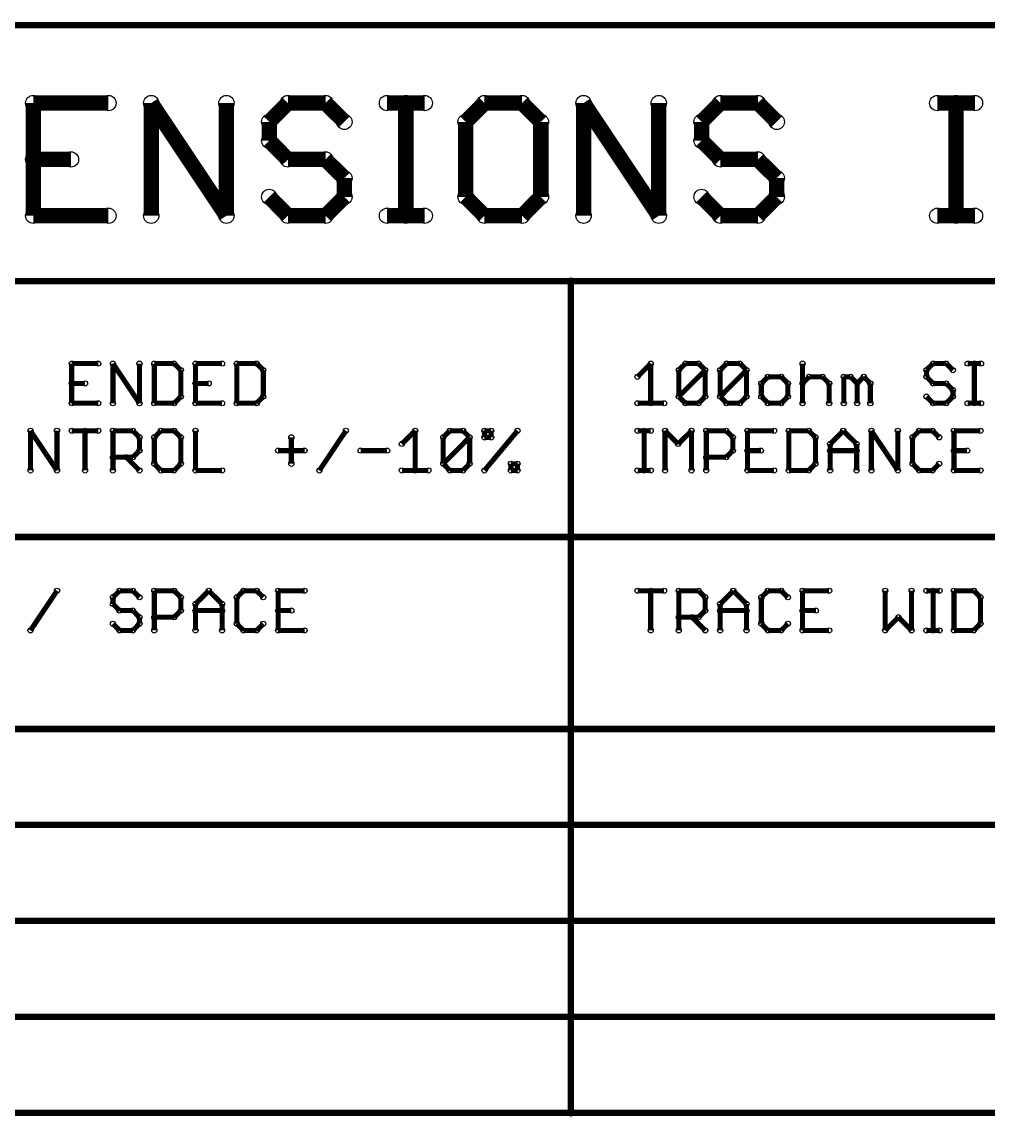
# Model space of a CAD drawing. Extents: x 0 to 126, y 0 to 22.
# Drawn here: x 93.38 to 112.54, y 0.58 to 22.3 of the extents above; entities that cross this region are included whole.
import ezdxf

# ---------------------------------------------------------------- set-up
doc = ezdxf.new("R2010")
doc.units = 0
doc.layers.get('0').update_dxf_attribs({"linetype": 'CONTINUOUS'})
doc.layers.add('SEEEDSTUDIOXIAONRF52840V1_1_GTO', color=10, linetype='CONTINUOUS')

# ---------------------------------------------------------------- blocks, each defined once
blk = doc.blocks.new('ROUND_17')
blk.add_circle((0, 0), 0.152)
blk = doc.blocks.new('ROUND_13')
blk.add_circle((0, 0), 0.0508)
blk = doc.blocks.new('ROUND_3')
blk.add_circle((0, 0), 0.0635)

msp = doc.modelspace()

# ---------------------------------------------------------------- linework, layer by layer
at = {"layer": 'SEEEDSTUDIOXIAONRF52840V1_1_GTO'}
for points, const_width in [([(125.857, 22.2377), (31.877, 22.2377)], 0.127), ([(95.09506, 20.69084), (93.60408, 20.69084)], 0.3048), ([(93.60408, 20.69084), (93.60408, 18.4531)], 0.3048), ([(95.94342, 18.4531), (95.94342, 20.69084)], 0.3048), ([(95.94342, 20.69084), (97.4344, 18.4531)], 0.3048), ([(97.4344, 18.4531), (97.4344, 20.69084)], 0.3048), ([(98.6536, 20.69084), (98.28276, 20.31746)], 0.3048), ([(99.40036, 20.69084), (98.6536, 20.69084)], 0.3048), ([(99.77374, 20.31746), (99.40036, 20.69084)], 0.3048), ([(100.61956, 20.69084), (101.36632, 20.69084)], 0.3048), ([(100.99294, 18.4531), (100.99294, 20.69084)], 0.3048), ([(102.5525, 20.69084), (102.17912, 20.31746)], 0.3048), ([(103.29926, 20.69084), (102.5525, 20.69084)], 0.3048), ([(103.6701, 20.31746), (103.29926, 20.69084)], 0.3048), ([(104.51846, 18.4531), (104.51846, 20.69084)], 0.3048), ([(104.51846, 20.69084), (106.00944, 18.4531)], 0.3048), ([(106.00944, 18.4531), (106.00944, 20.69084)], 0.3048), ([(106.8578, 20.31746), (107.23118, 20.69084)], 0.3048), ([(107.23118, 20.69084), (107.9754, 20.69084)], 0.3048), ([(107.9754, 20.69084), (108.34878, 20.31746)], 0.3048), ([(111.53394, 20.69084), (112.2807, 20.69084)], 0.3048), ([(111.90732, 18.4531), (111.90732, 20.69084)], 0.3048), ([(98.28276, 20.31746), (98.28276, 19.94408)], 0.3048), ([(102.17912, 20.31746), (102.17912, 18.82648)], 0.3048), ([(103.6701, 18.82648), (103.6701, 20.31746)], 0.3048), ([(106.8578, 20.31746), (106.8578, 19.94408)], 0.3048), ([(98.28276, 19.94408), (98.6536, 19.5707)], 0.3048), ([(106.8578, 19.94408), (107.23118, 19.5707)], 0.3048), ([(93.60408, 19.5707), (94.35084, 19.5707)], 0.3048), ([(98.6536, 19.5707), (99.40036, 19.5707)], 0.3048), ([(99.40036, 19.5707), (99.77374, 19.19986)], 0.3048), ([(107.23118, 19.5707), (107.9754, 19.5707)], 0.3048), ([(107.9754, 19.5707), (108.34878, 19.19986)], 0.3048), ([(99.77374, 19.19986), (99.77374, 18.82648)], 0.3048), ([(108.34878, 19.19986), (108.34878, 18.82648)], 0.3048), ([(98.6536, 18.4531), (98.28276, 18.82648)], 0.3048), ([(99.77374, 18.82648), (99.40036, 18.4531)], 0.3048), ([(102.17912, 18.82648), (102.5525, 18.4531)], 0.3048), ([(103.29926, 18.4531), (103.6701, 18.82648)], 0.3048), ([(107.23118, 18.4531), (106.8578, 18.82648)], 0.3048), ([(108.34878, 18.82648), (107.9754, 18.4531)], 0.3048), ([(93.60408, 18.4531), (95.09506, 18.4531)], 0.3048), ([(99.40036, 18.4531), (98.6536, 18.4531)], 0.3048), ([(100.61956, 18.4531), (101.36632, 18.4531)], 0.3048), ([(102.5525, 18.4531), (103.29926, 18.4531)], 0.3048), ([(107.9754, 18.4531), (107.23118, 18.4531)], 0.3048), ([(111.53394, 18.4531), (112.2807, 18.4531)], 0.3048), ([(82.042, 17.1577), (104.267, 17.1577)], 0.127), ([(104.267, 0.6477), (104.267, 17.1577)], 0.127), ([(104.267, 17.1577), (125.857, 17.1577)], 0.127), ([(94.89186, 15.5194), (94.36608, 15.5194)], 0.1016), ([(94.36608, 15.5194), (94.36608, 14.732)], 0.1016), ([(95.18396, 14.732), (95.18396, 15.5194)], 0.1016), ([(95.18396, 15.5194), (95.70974, 14.732)], 0.1016), ([(95.70974, 14.732), (95.70974, 15.5194)], 0.1016), ([(96.00438, 15.5194), (96.39808, 15.5194)], 0.1016), ([(96.00438, 14.732), (96.00438, 15.5194)], 0.1016), ([(96.39808, 15.5194), (96.53016, 15.38986)], 0.1016), ([(96.53016, 15.38986), (96.53016, 14.86408)], 0.1016), ([(96.82226, 15.5194), (96.82226, 14.732)], 0.1016), ([(96.82226, 15.5194), (97.34804, 15.5194)], 0.1016), ([(98.03384, 15.5194), (97.64014, 15.5194)], 0.1016), ([(97.64014, 15.5194), (97.64014, 14.732)], 0.1016), ([(98.16592, 15.38986), (98.03384, 15.5194)], 0.1016), ([(98.16592, 14.86408), (98.16592, 15.38986)], 0.1016), ([(105.84942, 15.5194), (105.5878, 15.25778)], 0.1016), ([(105.84942, 14.732), (105.84942, 15.5194)], 0.1016), ([(106.53776, 15.5194), (106.40568, 15.38986)], 0.1016), ([(106.93146, 15.38986), (106.40568, 14.86408)], 0.1016), ([(106.40568, 15.38986), (106.40568, 14.86408)], 0.1016), ([(106.79938, 15.5194), (106.53776, 15.5194)], 0.1016), ([(106.93146, 15.38986), (106.79938, 15.5194)], 0.1016), ([(106.93146, 14.86408), (106.93146, 15.38986)], 0.1016), ([(107.2261, 15.38986), (107.35564, 15.5194)], 0.1016), ([(107.2261, 14.86408), (107.74934, 15.38986)], 0.1016), ([(107.2261, 14.86408), (107.2261, 15.38986)], 0.1016), ([(107.35564, 15.5194), (107.6198, 15.5194)], 0.1016), ([(107.6198, 15.5194), (107.74934, 15.38986)], 0.1016), ([(107.74934, 15.38986), (107.74934, 14.86408)], 0.1016), ([(108.86186, 15.5194), (108.86186, 14.732)], 0.1016), ([(111.31804, 15.38986), (111.45012, 15.5194)], 0.1016), ([(111.31804, 15.25778), (111.31804, 15.38986)], 0.1016), ([(111.45012, 15.5194), (111.71174, 15.5194)], 0.1016), ([(111.71174, 15.5194), (111.84382, 15.38986)], 0.1016), ([(112.40008, 15.5194), (112.13592, 15.5194)], 0.1016), ([(112.268, 15.5194), (112.268, 14.732)], 0.1016), ([(108.17606, 15.25778), (108.04398, 15.1257)], 0.1016), ([(108.43768, 15.25778), (108.17606, 15.25778)], 0.1016), ([(108.56976, 15.1257), (108.43768, 15.25778)], 0.1016), ([(108.99394, 15.25778), (108.86186, 15.1257)], 0.1016), ([(109.25556, 15.25778), (108.99394, 15.25778)], 0.1016), ([(109.38764, 15.1257), (109.25556, 15.25778)], 0.1016), ([(109.81182, 15.25778), (109.67974, 15.25778)], 0.1016), ([(109.67974, 15.25778), (109.67974, 14.732)], 0.1016), ([(109.9439, 15.1257), (109.81182, 15.25778)], 0.1016), ([(109.9439, 15.1257), (110.07598, 15.25778)], 0.1016), ([(110.07598, 15.25778), (110.20552, 15.1257)], 0.1016), ([(111.45012, 15.1257), (111.31804, 15.25778)], 0.1016), ([(94.36608, 15.1257), (94.63024, 15.1257)], 0.1016), ([(97.08388, 15.1257), (96.82226, 15.1257)], 0.1016), ([(108.04398, 15.1257), (108.04398, 14.86408)], 0.1016), ([(108.56976, 14.86408), (108.56976, 15.1257)], 0.1016), ([(109.38764, 14.732), (109.38764, 15.1257)], 0.1016), ([(109.9439, 14.732), (109.9439, 15.1257)], 0.1016), ([(110.20552, 15.1257), (110.20552, 14.732)], 0.1016), ([(111.71174, 15.1257), (111.45012, 15.1257)], 0.1016), ([(111.84382, 14.99362), (111.71174, 15.1257)], 0.1016), ([(111.84382, 14.86408), (111.84382, 14.99362)], 0.1016), ([(94.36608, 14.732), (94.89186, 14.732)], 0.1016), ([(96.39808, 14.732), (96.00438, 14.732)], 0.1016), ([(96.53016, 14.86408), (96.39808, 14.732)], 0.1016), ([(96.82226, 14.732), (97.34804, 14.732)], 0.1016), ([(97.64014, 14.732), (98.03384, 14.732)], 0.1016), ([(98.03384, 14.732), (98.16592, 14.86408)], 0.1016), ([(106.11358, 14.732), (105.5878, 14.732)], 0.1016), ([(106.40568, 14.86408), (106.53776, 14.732)], 0.1016), ([(106.53776, 14.732), (106.79938, 14.732)], 0.1016), ([(106.79938, 14.732), (106.93146, 14.86408)], 0.1016), ([(107.35564, 14.732), (107.2261, 14.86408)], 0.1016), ([(107.6198, 14.732), (107.35564, 14.732)], 0.1016), ([(107.74934, 14.86408), (107.6198, 14.732)], 0.1016), ([(108.04398, 14.86408), (108.17606, 14.732)], 0.1016), ([(108.17606, 14.732), (108.43768, 14.732)], 0.1016), ([(108.43768, 14.732), (108.56976, 14.86408)], 0.1016), ([(111.31804, 14.86408), (111.45012, 14.732)], 0.1016), ([(111.45012, 14.732), (111.71174, 14.732)], 0.1016), ([(111.71174, 14.732), (111.84382, 14.86408)], 0.1016), ([(112.13592, 14.732), (112.40008, 14.732)], 0.1016), ([(93.5482, 14.1859), (94.07398, 13.3985)], 0.1016), ([(93.5482, 13.3985), (93.5482, 14.1859)], 0.1016), ([(94.07398, 13.3985), (94.07398, 14.1859)], 0.1016), ([(94.89186, 14.1859), (94.36608, 14.1859)], 0.1016), ([(94.63024, 14.1859), (94.63024, 13.3985)], 0.1016), ([(95.18396, 13.3985), (95.18396, 14.1859)], 0.1016), ([(95.18396, 14.1859), (95.5802, 14.1859)], 0.1016), ([(95.5802, 14.1859), (95.70974, 14.05636)], 0.1016), ([(96.13392, 14.1859), (96.00438, 14.05636)], 0.1016), ([(96.39808, 14.1859), (96.13392, 14.1859)], 0.1016), ([(96.53016, 14.05636), (96.39808, 14.1859)], 0.1016), ([(96.82226, 13.3985), (96.82226, 14.1859)], 0.1016), ([(99.80422, 14.1859), (99.27844, 13.3985)], 0.1016), ([(100.9142, 13.92428), (101.17836, 14.1859)], 0.1016), ([(101.17836, 14.1859), (101.17836, 13.3985)], 0.1016), ([(101.73462, 14.05636), (101.86416, 14.1859)], 0.1016), ([(101.86416, 14.1859), (102.12832, 14.1859)], 0.1016), ([(102.12832, 14.1859), (102.25786, 14.05636)], 0.1016), ([(103.20782, 14.1859), (102.5525, 13.3985)], 0.1016), ([(102.5525, 14.05636), (102.5525, 14.1859)], 0.1016), ([(102.5525, 14.1859), (102.68458, 14.1859)], 0.1016), ([(102.68458, 14.1859), (102.68458, 14.05636)], 0.1016), ([(105.5878, 14.1859), (105.84942, 14.1859)], 0.1016), ([(105.71988, 14.1859), (105.71988, 13.3985)], 0.1016), ([(106.1339, 13.3985), (106.1339, 14.1859)], 0.1016), ([(106.1339, 14.1859), (106.39552, 13.92428)], 0.1016), ([(106.39552, 13.92428), (106.65968, 14.1859)], 0.1016), ([(106.65968, 14.1859), (106.65968, 13.3985)], 0.1016), ([(106.95178, 13.3985), (106.95178, 14.1859)], 0.1016), ([(106.95178, 14.1859), (107.34548, 14.1859)], 0.1016), ([(107.34548, 14.1859), (107.47756, 14.05636)], 0.1016), ([(107.76966, 14.1859), (107.76966, 13.3985)], 0.1016), ([(108.29544, 14.1859), (107.76966, 14.1859)], 0.1016), ([(108.98378, 14.1859), (108.59008, 14.1859)], 0.1016), ([(108.59008, 14.1859), (108.59008, 13.3985)], 0.1016), ([(109.11586, 14.05636), (108.98378, 14.1859)], 0.1016), ([(109.40796, 13.92428), (109.66958, 14.1859)], 0.1016), ([(109.66958, 14.1859), (109.93374, 13.92428)], 0.1016), ([(110.22584, 13.3985), (110.22584, 14.1859)], 0.1016), ([(110.22584, 14.1859), (110.75162, 13.3985)], 0.1016), ([(110.75162, 13.3985), (110.75162, 14.1859)], 0.1016), ([(111.1758, 14.1859), (111.04372, 14.05636)], 0.1016), ([(111.43996, 14.1859), (111.1758, 14.1859)], 0.1016), ([(111.5695, 14.05636), (111.43996, 14.1859)], 0.1016), ([(111.86414, 13.3985), (111.86414, 14.1859)], 0.1016), ([(111.86414, 14.1859), (112.38992, 14.1859)], 0.1016), ([(95.70974, 14.05636), (95.70974, 13.7922)], 0.1016), ([(96.00438, 14.05636), (96.00438, 13.53058)], 0.1016), ([(96.53016, 13.53058), (96.53016, 14.05636)], 0.1016), ([(98.72218, 13.53058), (98.72218, 14.05636)], 0.1016), ([(101.73462, 13.53058), (102.25786, 14.05636)], 0.1016), ([(101.73462, 13.53058), (101.73462, 14.05636)], 0.1016), ([(102.25786, 14.05636), (102.25786, 13.53058)], 0.1016), ([(102.68458, 14.05636), (102.5525, 14.05636)], 0.1016), ([(107.47756, 14.05636), (107.47756, 13.7922)], 0.1016), ([(109.11586, 13.53058), (109.11586, 14.05636)], 0.1016), ([(109.40796, 13.3985), (109.40796, 13.92428)], 0.1016), ([(109.93374, 13.92428), (109.93374, 13.3985)], 0.1016), ([(111.04372, 14.05636), (111.04372, 13.53058)], 0.1016), ([(95.5802, 13.66012), (95.18396, 13.66012)], 0.1016), ([(95.44812, 13.66012), (95.70974, 13.3985)], 0.1016), ([(95.70974, 13.7922), (95.5802, 13.66012)], 0.1016), ([(98.46056, 13.7922), (98.9838, 13.7922)], 0.1016), ([(100.09632, 13.7922), (100.6221, 13.7922)], 0.1016), ([(107.34548, 13.66012), (106.95178, 13.66012)], 0.1016), ([(107.47756, 13.7922), (107.34548, 13.66012)], 0.1016), ([(107.76966, 13.7922), (108.03382, 13.7922)], 0.1016), ([(109.93374, 13.7922), (109.40796, 13.7922)], 0.1016), ([(112.12576, 13.7922), (111.86414, 13.7922)], 0.1016), ([(96.00438, 13.53058), (96.13392, 13.3985)], 0.1016), ([(96.39808, 13.3985), (96.53016, 13.53058)], 0.1016), ([(101.86416, 13.3985), (101.73462, 13.53058)], 0.1016), ([(102.25786, 13.53058), (102.12832, 13.3985)], 0.1016), ([(103.07828, 13.53058), (103.20782, 13.53058)], 0.1016), ([(103.07828, 13.3985), (103.07828, 13.53058)], 0.1016), ([(103.20782, 13.53058), (103.20782, 13.3985)], 0.1016), ([(108.98378, 13.3985), (109.11586, 13.53058)], 0.1016), ([(111.04372, 13.53058), (111.1758, 13.3985)], 0.1016), ([(111.43996, 13.3985), (111.5695, 13.53058)], 0.1016), ([(96.13392, 13.3985), (96.39808, 13.3985)], 0.1016), ([(97.34804, 13.3985), (96.82226, 13.3985)], 0.1016), ([(101.43998, 13.3985), (100.9142, 13.3985)], 0.1016), ([(102.12832, 13.3985), (101.86416, 13.3985)], 0.1016), ([(103.20782, 13.3985), (103.07828, 13.3985)], 0.1016), ([(105.84942, 13.3985), (105.5878, 13.3985)], 0.1016), ([(107.76966, 13.3985), (108.29544, 13.3985)], 0.1016), ([(108.59008, 13.3985), (108.98378, 13.3985)], 0.1016), ([(111.1758, 13.3985), (111.43996, 13.3985)], 0.1016), ([(111.86414, 13.3985), (112.38992, 13.3985)], 0.1016), ([(125.857, 12.0777), (46.482, 12.0777)], 0.127), ([(94.07398, 11.0109), (93.5482, 10.2235)], 0.1016), ([(95.31604, 11.0109), (95.18396, 10.88136)], 0.1016), ([(95.18396, 10.88136), (95.18396, 10.74928)], 0.1016), ([(95.5802, 11.0109), (95.31604, 11.0109)], 0.1016), ([(95.70974, 10.88136), (95.5802, 11.0109)], 0.1016), ([(96.39808, 11.0109), (96.00438, 11.0109)], 0.1016), ([(96.00438, 11.0109), (96.00438, 10.2235)], 0.1016), ([(96.53016, 10.88136), (96.39808, 11.0109)], 0.1016), ([(96.53016, 10.6172), (96.53016, 10.88136)], 0.1016), ([(96.82226, 10.74928), (97.08388, 11.0109)], 0.1016), ([(97.08388, 11.0109), (97.34804, 10.74928)], 0.1016), ([(97.77222, 11.0109), (97.64014, 10.88136)], 0.1016), ([(97.64014, 10.88136), (97.64014, 10.35558)], 0.1016), ([(98.03384, 11.0109), (97.77222, 11.0109)], 0.1016), ([(98.16592, 10.88136), (98.03384, 11.0109)], 0.1016), ([(98.46056, 10.2235), (98.46056, 11.0109)], 0.1016), ([(98.46056, 11.0109), (98.9838, 11.0109)], 0.1016), ([(105.5878, 11.0109), (106.11358, 11.0109)], 0.1016), ([(105.84942, 11.0109), (105.84942, 10.2235)], 0.1016), ([(106.40568, 10.2235), (106.40568, 11.0109)], 0.1016), ([(106.40568, 11.0109), (106.79938, 11.0109)], 0.1016), ([(106.79938, 11.0109), (106.93146, 10.88136)], 0.1016), ([(106.93146, 10.88136), (106.93146, 10.6172)], 0.1016), ([(107.2261, 10.74928), (107.48772, 11.0109)], 0.1016), ([(107.48772, 11.0109), (107.74934, 10.74928)], 0.1016), ([(108.17606, 11.0109), (108.04398, 10.88136)], 0.1016), ([(108.04398, 10.88136), (108.04398, 10.35558)], 0.1016), ([(108.43768, 11.0109), (108.17606, 11.0109)], 0.1016), ([(108.56976, 10.88136), (108.43768, 11.0109)], 0.1016), ([(108.86186, 10.2235), (108.86186, 11.0109)], 0.1016), ([(108.86186, 11.0109), (109.38764, 11.0109)], 0.1016), ([(110.50016, 11.0109), (110.50016, 10.2235)], 0.1016), ([(111.0234, 10.2235), (111.0234, 11.0109)], 0.1016), ([(111.31804, 11.0109), (111.57966, 11.0109)], 0.1016), ([(111.45012, 11.0109), (111.45012, 10.2235)], 0.1016), ([(112.25784, 11.0109), (111.86414, 11.0109)], 0.1016), ([(111.86414, 11.0109), (111.86414, 10.2235)], 0.1016), ([(112.38992, 10.88136), (112.25784, 11.0109)], 0.1016), ([(112.38992, 10.35558), (112.38992, 10.88136)], 0.1016), ([(95.18396, 10.74928), (95.31604, 10.6172)], 0.1016), ([(95.31604, 10.6172), (95.5802, 10.6172)], 0.1016), ([(95.5802, 10.6172), (95.70974, 10.48512)], 0.1016), ([(96.39808, 10.48512), (96.53016, 10.6172)], 0.1016), ([(96.82226, 10.2235), (96.82226, 10.74928)], 0.1016), ([(97.34804, 10.6172), (96.82226, 10.6172)], 0.1016), ([(97.34804, 10.74928), (97.34804, 10.2235)], 0.1016), ([(98.72218, 10.6172), (98.46056, 10.6172)], 0.1016), ([(106.93146, 10.6172), (106.79938, 10.48512)], 0.1016), ([(107.2261, 10.2235), (107.2261, 10.74928)], 0.1016), ([(107.74934, 10.6172), (107.2261, 10.6172)], 0.1016), ([(107.74934, 10.74928), (107.74934, 10.2235)], 0.1016), ([(109.12602, 10.6172), (108.86186, 10.6172)], 0.1016), ([(95.70974, 10.48512), (95.70974, 10.35558)], 0.1016), ([(96.00438, 10.48512), (96.39808, 10.48512)], 0.1016), ([(106.79938, 10.48512), (106.40568, 10.48512)], 0.1016), ([(106.66984, 10.48512), (106.93146, 10.2235)], 0.1016), ([(110.50016, 10.2235), (110.76178, 10.48512)], 0.1016), ([(110.76178, 10.48512), (111.0234, 10.2235)], 0.1016), ([(95.31604, 10.2235), (95.18396, 10.35558)], 0.1016), ([(95.5802, 10.2235), (95.31604, 10.2235)], 0.1016), ([(95.70974, 10.35558), (95.5802, 10.2235)], 0.1016), ([(97.64014, 10.35558), (97.77222, 10.2235)], 0.1016), ([(97.77222, 10.2235), (98.03384, 10.2235)], 0.1016), ([(98.03384, 10.2235), (98.16592, 10.35558)], 0.1016), ([(98.46056, 10.2235), (98.9838, 10.2235)], 0.1016), ([(108.04398, 10.35558), (108.17606, 10.2235)], 0.1016), ([(108.17606, 10.2235), (108.43768, 10.2235)], 0.1016), ([(108.43768, 10.2235), (108.56976, 10.35558)], 0.1016), ([(108.86186, 10.2235), (109.38764, 10.2235)], 0.1016), ([(111.57966, 10.2235), (111.31804, 10.2235)], 0.1016), ([(111.86414, 10.2235), (112.25784, 10.2235)], 0.1016), ([(112.25784, 10.2235), (112.38992, 10.35558)], 0.1016), ([(125.857, 8.2677), (31.877, 8.2677)], 0.127), ([(31.877, 6.3627), (125.857, 6.3627)], 0.127), ([(125.857, 4.4577), (31.877, 4.4577)], 0.127), ([(31.877, 2.5527), (125.857, 2.5527)], 0.127), ([(82.042, 0.6477), (104.267, 0.6477)], 0.127), ([(125.857, 0.6477), (104.267, 0.6477)], 0.127)]:
    msp.add_lwpolyline(points, dxfattribs=dict(at, const_width=const_width))

# ---------------------------------------------------------------- block references
for name, p in [('ROUND_17', (93.60408, 20.69084)), ('ROUND_17', (95.09506, 20.69084)), ('ROUND_17', (95.94342, 20.69084)), ('ROUND_17', (97.4344, 20.69084)), ('ROUND_17', (98.6536, 20.69084)), ('ROUND_17', (99.40036, 20.69084)), ('ROUND_17', (100.61956, 20.69084)), ('ROUND_17', (100.99294, 20.69084)), ('ROUND_17', (101.36632, 20.69084)), ('ROUND_17', (102.5525, 20.69084)), ('ROUND_17', (103.29926, 20.69084)), ('ROUND_17', (104.51846, 20.69084)), ('ROUND_17', (106.00944, 20.69084)), ('ROUND_17', (107.23118, 20.69084)), ('ROUND_17', (107.9754, 20.69084)), ('ROUND_17', (111.53394, 20.69084)), ('ROUND_17', (111.90732, 20.69084)), ('ROUND_17', (112.2807, 20.69084)), ('ROUND_17', (98.28276, 20.31746)), ('ROUND_17', (98.28276, 20.31746)), ('ROUND_17', (99.77374, 20.31746)), ('ROUND_17', (102.17912, 20.31746)), ('ROUND_17', (102.17912, 20.31746)), ('ROUND_17', (103.6701, 20.31746)), ('ROUND_17', (106.8578, 20.31746)), ('ROUND_17', (106.8578, 20.31746)), ('ROUND_17', (108.34878, 20.31746)), ('ROUND_17', (98.28276, 19.94408)), ('ROUND_17', (106.8578, 19.94408)), ('ROUND_17', (93.60408, 19.5707)), ('ROUND_17', (94.35084, 19.5707)), ('ROUND_17', (98.6536, 19.5707)), ('ROUND_17', (99.40036, 19.5707)), ('ROUND_17', (107.23118, 19.5707)), ('ROUND_17', (107.9754, 19.5707)), ('ROUND_17', (99.77374, 19.19986)), ('ROUND_17', (108.34878, 19.19986)), ('ROUND_17', (98.28276, 18.82648)), ('ROUND_17', (99.77374, 18.82648)), ('ROUND_17', (102.17912, 18.82648)), ('ROUND_17', (103.6701, 18.82648)), ('ROUND_17', (106.8578, 18.82648)), ('ROUND_17', (108.34878, 18.82648)), ('ROUND_17', (93.60408, 18.4531)), ('ROUND_17', (93.60408, 18.4531)), ('ROUND_17', (95.09506, 18.4531)), ('ROUND_17', (95.94342, 18.4531)), ('ROUND_17', (97.4344, 18.4531)), ('ROUND_17', (98.6536, 18.4531)), ('ROUND_17', (99.40036, 18.4531)), ('ROUND_17', (100.61956, 18.4531)), ('ROUND_17', (100.99294, 18.4531)), ('ROUND_17', (101.36632, 18.4531)), ('ROUND_17', (102.5525, 18.4531)), ('ROUND_17', (103.29926, 18.4531)), ('ROUND_17', (104.51846, 18.4531)), ('ROUND_17', (106.00944, 18.4531)), ('ROUND_17', (107.23118, 18.4531)), ('ROUND_17', (107.9754, 18.4531)), ('ROUND_17', (111.53394, 18.4531)), ('ROUND_17', (111.90732, 18.4531)), ('ROUND_17', (112.2807, 18.4531)), ('ROUND_3', (104.267, 17.1577)), ('ROUND_3', (104.267, 17.1577)), ('ROUND_13', (94.36608, 15.5194)), ('ROUND_13', (94.89186, 15.5194)), ('ROUND_13', (95.18396, 15.5194)), ('ROUND_13', (95.70974, 15.5194)), ('ROUND_13', (96.00438, 15.5194)), ('ROUND_13', (96.00438, 15.5194)), ('ROUND_13', (96.39808, 15.5194)), ('ROUND_13', (96.53016, 15.38986)), ('ROUND_13', (96.82226, 15.5194)), ('ROUND_13', (96.82226, 15.5194)), ('ROUND_13', (97.34804, 15.5194)), ('ROUND_13', (97.64014, 15.5194)), ('ROUND_13', (98.03384, 15.5194)), ('ROUND_13', (98.16592, 15.38986)), ('ROUND_13', (105.84942, 15.5194)), ('ROUND_13', (106.40568, 15.38986)), ('ROUND_13', (106.53776, 15.5194)), ('ROUND_13', (106.79938, 15.5194)), ('ROUND_13', (106.93146, 15.38986)), ('ROUND_13', (106.93146, 15.38986)), ('ROUND_13', (107.2261, 15.38986)), ('ROUND_13', (107.35564, 15.5194)), ('ROUND_13', (107.6198, 15.5194)), ('ROUND_13', (107.74934, 15.38986)), ('ROUND_13', (107.74934, 15.38986)), ('ROUND_13', (108.86186, 15.5194)), ('ROUND_13', (111.31804, 15.38986)), ('ROUND_13', (111.45012, 15.5194)), ('ROUND_13', (111.71174, 15.5194)), ('ROUND_13', (111.84382, 15.38986)), ('ROUND_13', (112.13592, 15.5194)), ('ROUND_13', (112.268, 15.5194)), ('ROUND_13', (112.40008, 15.5194)), ('ROUND_13', (105.5878, 15.25778)), ('ROUND_13', (108.17606, 15.25778)), ('ROUND_13', (108.43768, 15.25778)), ('ROUND_13', (108.99394, 15.25778)), ('ROUND_13', (109.25556, 15.25778)), ('ROUND_13', (109.67974, 15.25778)), ('ROUND_13', (109.81182, 15.25778)), ('ROUND_13', (110.07598, 15.25778)), ('ROUND_13', (111.31804, 15.25778)), ('ROUND_13', (94.36608, 15.1257)), ('ROUND_13', (94.63024, 15.1257)), ('ROUND_13', (96.82226, 15.1257)), ('ROUND_13', (97.08388, 15.1257)), ('ROUND_13', (108.04398, 15.1257)), ('ROUND_13', (108.56976, 15.1257)), ('ROUND_13', (108.56976, 15.1257)), ('ROUND_13', (108.86186, 15.1257)), ('ROUND_13', (109.38764, 15.1257)), ('ROUND_13', (109.9439, 15.1257)), ('ROUND_13', (109.9439, 15.1257)), ('ROUND_13', (110.20552, 15.1257)), ('ROUND_13', (110.20552, 15.1257)), ('ROUND_13', (111.45012, 15.1257)), ('ROUND_13', (111.71174, 15.1257)), ('ROUND_13', (111.84382, 14.99362)), ('ROUND_13', (94.36608, 14.732)), ('ROUND_13', (94.89186, 14.732)), ('ROUND_13', (95.18396, 14.732)), ('ROUND_13', (95.70974, 14.732)), ('ROUND_13', (96.00438, 14.732)), ('ROUND_13', (96.39808, 14.732)), ('ROUND_13', (96.53016, 14.86408)), ('ROUND_13', (96.82226, 14.732)), ('ROUND_13', (97.34804, 14.732)), ('ROUND_13', (97.64014, 14.732)), ('ROUND_13', (97.64014, 14.732)), ('ROUND_13', (98.03384, 14.732)), ('ROUND_13', (98.16592, 14.86408)), ('ROUND_13', (105.5878, 14.732)), ('ROUND_13', (105.84942, 14.732)), ('ROUND_13', (106.11358, 14.732)), ('ROUND_13', (106.40568, 14.86408)), ('ROUND_13', (106.40568, 14.86408)), ('ROUND_13', (106.53776, 14.732)), ('ROUND_13', (106.79938, 14.732)), ('ROUND_13', (106.93146, 14.86408)), ('ROUND_13', (107.2261, 14.86408)), ('ROUND_13', (107.2261, 14.86408)), ('ROUND_13', (107.35564, 14.732)), ('ROUND_13', (107.6198, 14.732)), ('ROUND_13', (107.74934, 14.86408)), ('ROUND_13', (107.74934, 14.86408)), ('ROUND_13', (108.04398, 14.86408)), ('ROUND_13', (108.17606, 14.732)), ('ROUND_13', (108.43768, 14.732)), ('ROUND_13', (108.56976, 14.86408)), ('ROUND_13', (108.86186, 14.732)), ('ROUND_13', (109.38764, 14.732)), ('ROUND_13', (109.67974, 14.732)), ('ROUND_13', (109.9439, 14.732)), ('ROUND_13', (110.20552, 14.732)), ('ROUND_13', (111.31804, 14.86408)), ('ROUND_13', (111.45012, 14.732)), ('ROUND_13', (111.71174, 14.732)), ('ROUND_13', (111.84382, 14.86408)), ('ROUND_13', (111.84382, 14.86408)), ('ROUND_13', (112.13592, 14.732)), ('ROUND_13', (112.268, 14.732)), ('ROUND_13', (112.40008, 14.732)), ('ROUND_13', (93.5482, 14.1859)), ('ROUND_13', (93.5482, 14.1859)), ('ROUND_13', (94.07398, 14.1859)), ('ROUND_13', (94.36608, 14.1859)), ('ROUND_13', (94.63024, 14.1859)), ('ROUND_13', (94.89186, 14.1859)), ('ROUND_13', (95.18396, 14.1859)), ('ROUND_13', (95.5802, 14.1859)), ('ROUND_13', (96.13392, 14.1859)), ('ROUND_13', (96.39808, 14.1859)), ('ROUND_13', (96.82226, 14.1859)), ('ROUND_13', (99.80422, 14.1859)), ('ROUND_13', (101.17836, 14.1859)), ('ROUND_13', (101.17836, 14.1859)), ('ROUND_13', (101.86416, 14.1859)), ('ROUND_13', (102.12832, 14.1859)), ('ROUND_13', (102.5525, 14.1859)), ('ROUND_13', (102.68458, 14.1859)), ('ROUND_13', (103.20782, 14.1859)), ('ROUND_13', (105.5878, 14.1859)), ('ROUND_13', (105.71988, 14.1859)), ('ROUND_13', (105.84942, 14.1859)), ('ROUND_13', (106.1339, 14.1859)), ('ROUND_13', (106.65968, 14.1859)), ('ROUND_13', (106.95178, 14.1859)), ('ROUND_13', (107.34548, 14.1859)), ('ROUND_13', (107.76966, 14.1859)), ('ROUND_13', (107.76966, 14.1859)), ('ROUND_13', (108.29544, 14.1859)), ('ROUND_13', (108.59008, 14.1859)), ('ROUND_13', (108.98378, 14.1859)), ('ROUND_13', (109.66958, 14.1859)), ('ROUND_13', (110.22584, 14.1859)), ('ROUND_13', (110.75162, 14.1859)), ('ROUND_13', (111.1758, 14.1859)), ('ROUND_13', (111.43996, 14.1859)), ('ROUND_13', (111.86414, 14.1859)), ('ROUND_13', (112.38992, 14.1859)), ('ROUND_13', (95.70974, 14.05636)), ('ROUND_13', (95.70974, 14.05636)), ('ROUND_13', (96.00438, 14.05636)), ('ROUND_13', (96.53016, 14.05636)), ('ROUND_13', (96.53016, 14.05636)), ('ROUND_13', (98.72218, 14.05636)), ('ROUND_13', (100.9142, 13.92428)), ('ROUND_13', (101.73462, 14.05636)), ('ROUND_13', (102.25786, 14.05636)), ('ROUND_13', (102.25786, 14.05636)), ('ROUND_13', (102.5525, 14.05636)), ('ROUND_13', (102.5525, 14.05636)), ('ROUND_13', (102.68458, 14.05636)), ('ROUND_13', (106.39552, 13.92428)), ('ROUND_13', (107.47756, 14.05636)), ('ROUND_13', (109.11586, 14.05636)), ('ROUND_13', (109.40796, 13.92428)), ('ROUND_13', (109.93374, 13.92428)), ('ROUND_13', (111.04372, 14.05636)), ('ROUND_13', (111.04372, 14.05636)), ('ROUND_13', (111.5695, 14.05636)), ('ROUND_13', (95.18396, 13.66012)), ('ROUND_13', (95.44812, 13.66012)), ('ROUND_13', (95.5802, 13.66012)), ('ROUND_13', (95.70974, 13.7922)), ('ROUND_13', (98.46056, 13.7922)), ('ROUND_13', (98.9838, 13.7922)), ('ROUND_13', (100.09632, 13.7922)), ('ROUND_13', (100.6221, 13.7922)), ('ROUND_13', (106.95178, 13.66012)), ('ROUND_13', (107.34548, 13.66012)), ('ROUND_13', (107.47756, 13.7922)), ('ROUND_13', (107.76966, 13.7922)), ('ROUND_13', (108.03382, 13.7922)), ('ROUND_13', (109.40796, 13.7922)), ('ROUND_13', (109.93374, 13.7922)), ('ROUND_13', (111.86414, 13.7922)), ('ROUND_13', (112.12576, 13.7922)), ('ROUND_13', (96.00438, 13.53058)), ('ROUND_13', (96.53016, 13.53058)), ('ROUND_13', (98.72218, 13.53058)), ('ROUND_13', (101.73462, 13.53058)), ('ROUND_13', (101.73462, 13.53058)), ('ROUND_13', (102.25786, 13.53058)), ('ROUND_13', (102.25786, 13.53058)), ('ROUND_13', (103.07828, 13.53058)), ('ROUND_13', (103.07828, 13.53058)), ('ROUND_13', (103.20782, 13.53058)), ('ROUND_13', (109.11586, 13.53058)), ('ROUND_13', (111.04372, 13.53058)), ('ROUND_13', (111.5695, 13.53058)), ('ROUND_13', (93.5482, 13.3985)), ('ROUND_13', (94.07398, 13.3985)), ('ROUND_13', (94.07398, 13.3985)), ('ROUND_13', (94.63024, 13.3985)), ('ROUND_13', (95.18396, 13.3985)), ('ROUND_13', (95.70974, 13.3985)), ('ROUND_13', (96.13392, 13.3985)), ('ROUND_13', (96.39808, 13.3985)), ('ROUND_13', (96.82226, 13.3985)), ('ROUND_13', (97.34804, 13.3985)), ('ROUND_13', (99.27844, 13.3985)), ('ROUND_13', (100.9142, 13.3985)), ('ROUND_13', (101.17836, 13.3985)), ('ROUND_13', (101.43998, 13.3985)), ('ROUND_13', (101.86416, 13.3985)), ('ROUND_13', (102.12832, 13.3985)), ('ROUND_13', (102.5525, 13.3985)), ('ROUND_13', (103.07828, 13.3985)), ('ROUND_13', (103.20782, 13.3985)), ('ROUND_13', (105.5878, 13.3985)), ('ROUND_13', (105.71988, 13.3985)), ('ROUND_13', (105.84942, 13.3985)), ('ROUND_13', (106.1339, 13.3985)), ('ROUND_13', (106.65968, 13.3985)), ('ROUND_13', (106.95178, 13.3985)), ('ROUND_13', (107.76966, 13.3985)), ('ROUND_13', (108.29544, 13.3985)), ('ROUND_13', (108.59008, 13.3985)), ('ROUND_13', (108.59008, 13.3985)), ('ROUND_13', (108.98378, 13.3985)), ('ROUND_13', (109.40796, 13.3985)), ('ROUND_13', (109.93374, 13.3985)), ('ROUND_13', (110.22584, 13.3985)), ('ROUND_13', (110.75162, 13.3985)), ('ROUND_13', (111.1758, 13.3985)), ('ROUND_13', (111.43996, 13.3985)), ('ROUND_13', (111.86414, 13.3985)), ('ROUND_13', (111.86414, 13.3985)), ('ROUND_13', (112.38992, 13.3985)), ('ROUND_13', (94.07398, 11.0109)), ('ROUND_13', (95.18396, 10.88136)), ('ROUND_13', (95.31604, 11.0109)), ('ROUND_13', (95.5802, 11.0109)), ('ROUND_13', (95.5802, 11.0109)), ('ROUND_13', (95.70974, 10.88136)), ('ROUND_13', (96.00438, 11.0109)), ('ROUND_13', (96.39808, 11.0109)), ('ROUND_13', (96.53016, 10.88136)), ('ROUND_13', (97.08388, 11.0109)), ('ROUND_13', (97.64014, 10.88136)), ('ROUND_13', (97.77222, 11.0109)), ('ROUND_13', (98.03384, 11.0109)), ('ROUND_13', (98.16592, 10.88136)), ('ROUND_13', (98.46056, 11.0109)), ('ROUND_13', (98.9838, 11.0109)), ('ROUND_13', (105.5878, 11.0109)), ('ROUND_13', (105.84942, 11.0109)), ('ROUND_13', (106.11358, 11.0109)), ('ROUND_13', (106.40568, 11.0109)), ('ROUND_13', (106.79938, 11.0109)), ('ROUND_13', (106.93146, 10.88136)), ('ROUND_13', (107.48772, 11.0109)), ('ROUND_13', (108.04398, 10.88136)), ('ROUND_13', (108.17606, 11.0109)), ('ROUND_13', (108.43768, 11.0109)), ('ROUND_13', (108.56976, 10.88136)), ('ROUND_13', (108.86186, 11.0109)), ('ROUND_13', (109.38764, 11.0109)), ('ROUND_13', (110.50016, 11.0109)), ('ROUND_13', (111.0234, 11.0109)), ('ROUND_13', (111.31804, 11.0109)), ('ROUND_13', (111.45012, 11.0109)), ('ROUND_13', (111.57966, 11.0109)), ('ROUND_13', (111.86414, 11.0109)), ('ROUND_13', (112.25784, 11.0109)), ('ROUND_13', (112.38992, 10.88136)), ('ROUND_13', (95.18396, 10.74928)), ('ROUND_13', (95.31604, 10.6172)), ('ROUND_13', (95.5802, 10.6172)), ('ROUND_13', (96.53016, 10.6172)), ('ROUND_13', (96.82226, 10.74928)), ('ROUND_13', (96.82226, 10.6172)), ('ROUND_13', (97.34804, 10.74928)), ('ROUND_13', (97.34804, 10.6172)), ('ROUND_13', (98.46056, 10.6172)), ('ROUND_13', (98.72218, 10.6172)), ('ROUND_13', (106.93146, 10.6172)), ('ROUND_13', (107.2261, 10.74928)), ('ROUND_13', (107.2261, 10.6172)), ('ROUND_13', (107.74934, 10.74928)), ('ROUND_13', (107.74934, 10.6172)), ('ROUND_13', (108.86186, 10.6172)), ('ROUND_13', (109.12602, 10.6172)), ('ROUND_13', (95.70974, 10.48512)), ('ROUND_13', (96.00438, 10.48512)), ('ROUND_13', (96.39808, 10.48512)), ('ROUND_13', (106.40568, 10.48512)), ('ROUND_13', (106.66984, 10.48512)), ('ROUND_13', (106.79938, 10.48512)), ('ROUND_13', (110.76178, 10.48512)), ('ROUND_13', (93.5482, 10.2235)), ('ROUND_13', (95.18396, 10.35558)), ('ROUND_13', (95.31604, 10.2235)), ('ROUND_13', (95.5802, 10.2235)), ('ROUND_13', (95.70974, 10.35558)), ('ROUND_13', (96.00438, 10.2235)), ('ROUND_13', (96.82226, 10.2235)), ('ROUND_13', (97.34804, 10.2235)), ('ROUND_13', (97.64014, 10.35558)), ('ROUND_13', (97.64014, 10.35558)), ('ROUND_13', (97.77222, 10.2235)), ('ROUND_13', (98.03384, 10.2235)), ('ROUND_13', (98.16592, 10.35558)), ('ROUND_13', (98.46056, 10.2235)), ('ROUND_13', (98.46056, 10.2235)), ('ROUND_13', (98.9838, 10.2235)), ('ROUND_13', (105.84942, 10.2235)), ('ROUND_13', (106.40568, 10.2235)), ('ROUND_13', (106.93146, 10.2235)), ('ROUND_13', (107.2261, 10.2235)), ('ROUND_13', (107.74934, 10.2235)), ('ROUND_13', (108.04398, 10.35558)), ('ROUND_13', (108.04398, 10.35558)), ('ROUND_13', (108.17606, 10.2235)), ('ROUND_13', (108.43768, 10.2235)), ('ROUND_13', (108.56976, 10.35558)), ('ROUND_13', (108.86186, 10.2235)), ('ROUND_13', (108.86186, 10.2235)), ('ROUND_13', (109.38764, 10.2235)), ('ROUND_13', (110.50016, 10.2235)), ('ROUND_13', (110.50016, 10.2235)), ('ROUND_13', (111.0234, 10.2235)), ('ROUND_13', (111.31804, 10.2235)), ('ROUND_13', (111.45012, 10.2235)), ('ROUND_13', (111.57966, 10.2235)), ('ROUND_13', (111.86414, 10.2235)), ('ROUND_13', (111.86414, 10.2235)), ('ROUND_13', (112.25784, 10.2235)), ('ROUND_13', (112.38992, 10.35558)), ('ROUND_3', (104.267, 0.6477)), ('ROUND_3', (104.267, 0.6477))]:
    msp.add_blockref(name, p, dxfattribs=at)

doc.saveas('drawing.dxf')
